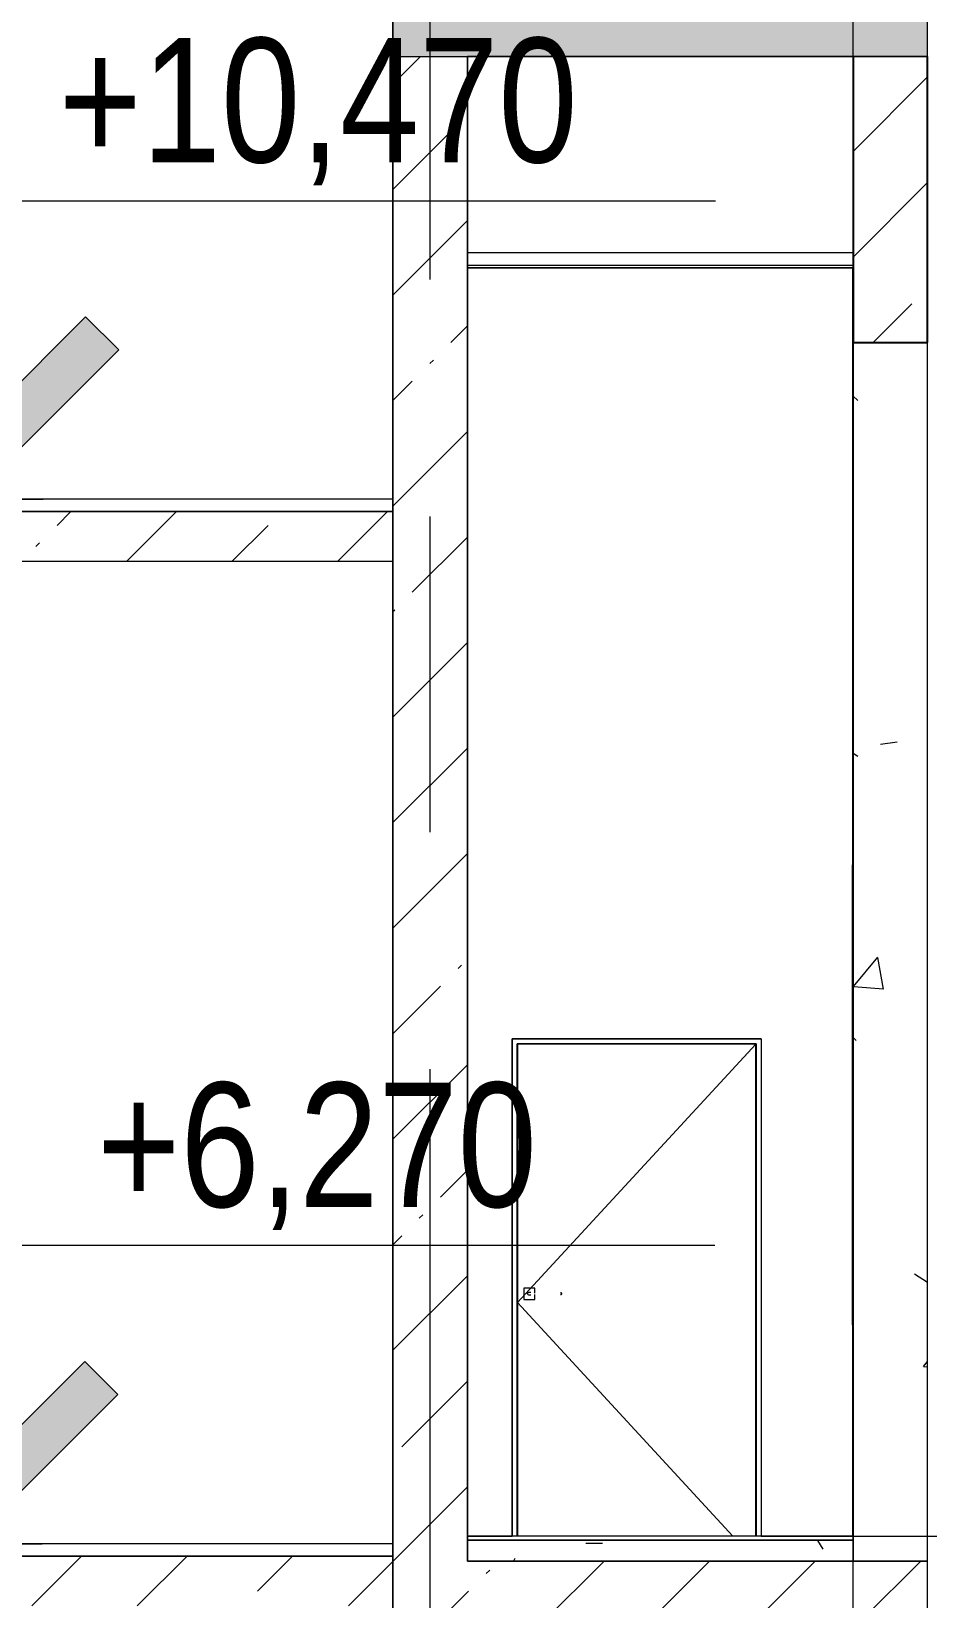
# Model space of a CAD drawing. Header units: millimetres. Extents: x -39507 to 33074, y -24219 to 30962.
# Drawn here: x 22114 to 25717, y 6049 to 12351 of the extents above; entities that cross this region are included whole.
import ezdxf

# ---------------------------------------------------------------- set-up
doc = ezdxf.new("R2010")
doc.units = ezdxf.units.MM
doc.linetypes.add('Осевые', pattern=[6350, 1270, -952.5, 3175, -952.5])
for name, color, linetype, lineweight in [('Высотные отметки', 7, 'Continuous', 9), ('Двери', 7, 'Continuous', 9), ('Каркас несущий', 7, 'Continuous', 9), ('Каркас несущий-1', 7, 'Continuous', 25), ('Каркас_Импост', 7, 'Continuous', 9), ('Лестницы', 7, 'Continuous', 9), ('Лестницы-1', 7, 'Continuous', 18), ('Общие ребра', 7, 'Continuous', 9), ('Отделка 1 _4_-1', 7, 'Continuous', 9), ('Панель', 7, 'Continuous', 9), ('Перекрытия', 7, 'Continuous', 9), ('Проступи_подступенки', 7, 'Continuous', 18), ('Стены', 7, 'Continuous', 9), ('Структура _1_', 7, 'Continuous', 18), ('Штриховка разреза-2', 7, 'Continuous', 9), ('Элементы узлов', 7, 'Continuous', 9)]:
    doc.layers.add(name, color=color, linetype=linetype, lineweight=lineweight)
doc.layers.add('Оси-3', color=7, linetype='Осевые', lineweight=9, true_color=0xaaaaaa)
doc.styles.add('Arial Narrow', font='ARIALN.TTF', dxfattribs={"height": 500})
pattern_1 = [(45, (-2885.9, 6475), (-424.264, 424.264), [600, -100, 20, -100]), (45, (-2885.9, 6899), (-424.264, 424.264), [])]

# ---------------------------------------------------------------- blocks, each defined once
blk = doc.blocks.new('Дверь - Однопольная - ДВ1_21х10-6240607-Разрез 2-2')
at = {"layer": 'Двери'}
for p, q in [((24138.1, 7297.5), (24093.1, 7297.5)), ((24093.1, 7297.5), (24093.1, 7252.5)), ((24093.1, 7252.5), (24138.1, 7252.5)), ((24108.1, 7276.4), (24108.1, 7274.4)), ((24108.1, 7274.4), (24108.1, 7276.4)), ((24119.1, 7280.4), (24112.1, 7280.4)), ((24112.1, 7270.4), (24119.1, 7270.4)), ((24138.1, 7278.1), (24138.1, 7297.5)), ((24138.1, 7252.5), (24138.1, 7272)), ((24244.7, 7274.4), (24244.7, 7276.4))]:
    blk.add_line(p, q, dxfattribs=at)
at = {"layer": 'Двери', "flags": 128}
for points in [[(24240.7, 7280.4), (24240.9, 7280.4), (24241, 7280.4), (24241.2, 7280.4), (24241.4, 7280.4), (24241.5, 7280.4), (24241.7, 7280.3), (24241.8, 7280.3), (24242, 7280.2), (24242.1, 7280.2), (24242.3, 7280.1), (24242.4, 7280.1), (24242.6, 7280), (24242.7, 7279.9), (24242.9, 7279.8), (24243, 7279.7), (24243.1, 7279.6), (24243.2, 7279.5), (24243.4, 7279.4), (24243.5, 7279.3), (24243.6, 7279.2), (24243.7, 7279.1), (24243.8, 7279), (24243.9, 7278.9), (24244, 7278.7), (24244.1, 7278.6), (24244.2, 7278.5), (24244.3, 7278.3), (24244.3, 7278.2), (24244.4, 7278), (24244.5, 7277.9), (24244.5, 7277.7), (24244.6, 7277.6), (24244.6, 7277.4), (24244.6, 7277.3), (24244.7, 7277.1), (24244.7, 7277), (24244.7, 7276.8), (24244.7, 7276.6), (24244.7, 7276.5), (24244.7, 7276.4)], [(24244.7, 7274.4), (24244.7, 7274.3), (24244.7, 7274.1), (24244.7, 7274), (24244.7, 7273.8), (24244.6, 7273.6), (24244.6, 7273.5), (24244.6, 7273.3), (24244.5, 7273.2), (24244.5, 7273), (24244.4, 7272.9), (24244.3, 7272.7), (24244.3, 7272.6), (24244.2, 7272.4), (24244.1, 7272.3), (24244, 7272.2), (24243.9, 7272), (24243.8, 7271.9), (24243.7, 7271.8), (24243.6, 7271.7), (24243.5, 7271.6), (24243.4, 7271.5), (24243.3, 7271.3), (24243.2, 7271.2), (24243, 7271.2), (24242.9, 7271.1), (24242.8, 7271), (24242.6, 7270.9), (24242.5, 7270.8), (24242.3, 7270.8), (24242.2, 7270.7), (24242, 7270.6), (24241.9, 7270.6), (24241.7, 7270.6), (24241.6, 7270.5), (24241.4, 7270.5), (24241.3, 7270.5), (24241.1, 7270.4), (24240.9, 7270.4), (24240.8, 7270.4), (24240.7, 7270.4)]]:
    blk.add_lwpolyline(points, dxfattribs=at)
at = {"layer": 'Двери'}
for centre, start, end in [((24112.1, 7276.4), 90, 180), ((24112.1, 7274.4), 180, 270)]:
    blk.add_arc(centre, 4, start, end, dxfattribs=at)
for points, knots in [([(24121.3, 7279.8), (24121.3, 7279.8), (24121.1, 7279.9), (24120.9, 7280), (24120.5, 7280.2), (24119.9, 7280.4), (24119.4, 7280.4), (24119.1, 7280.4)], [-0.4285714, -0.4285714, -0.4285714, -0.4285714, -0.3928571, -0.3571429, -0.2857143, -0.1428571, 0, 0, 0, 0]), ([(24119.1, 7270.4), (24119.5, 7270.4), (24120, 7270.5), (24120.5, 7270.7), (24120.8, 7270.8), (24121.1, 7270.9), (24121.2, 7271), (24121.3, 7271.1)], [-1, -1, -1, -1, -0.7857143, -0.7321429, -0.6785714, -0.625, -0.5714286, -0.5714286, -0.5714286, -0.5714286])]:
    blk.add_open_spline(points, degree=3, knots=knots, dxfattribs=at)
at = {"layer": 'Каркас_Импост'}
for p, q in [((24047.1, 8300), (24047.1, 6300)), ((25047.1, 8300), (24047.1, 8300)), ((24067.1, 6300), (24067.1, 8280)), ((24067.1, 8280), (25027.1, 8280)), ((25027.1, 8280), (24067.1, 8280)), ((24067.1, 8280), (24067.1, 6300)), ((25027.1, 8280), (25027.1, 6300)), ((25027.1, 8280), (25027.1, 6300)), ((25047.1, 8300), (25047.1, 6300)), ((24067.1, 6200), (24047.1, 6200)), ((24077.1, 6200), (24067.1, 6200)), ((25027.1, 6200), (25017.1, 6200)), ((25047.1, 6200), (25027.1, 6200))]:
    blk.add_line(p, q, dxfattribs=at)
at = {"layer": 'Панель'}
for p, q in [((25026.1, 8279), (24068.1, 8279)), ((24068.1, 8279), (24068.1, 6300)), ((25026.1, 6300), (25026.1, 8279)), ((24068.1, 6200), (25026.1, 6200))]:
    blk.add_line(p, q, dxfattribs=at)
at = {"layer": 'Элементы узлов'}
for p, q in [((24068.1, 7239.5), (25026.1, 8279)), ((24934, 6300), (24068.1, 7239.5))]:
    blk.add_line(p, q, dxfattribs=at)
blk = doc.blocks.new('Высотные отметки - Высотная отметка - Стрелка-4455449-Разрез 2-2')
at = {"layer": 'Высотные отметки'}
blk.add_hatch(color=256, dxfattribs=at).paths.add_polyline_path([(-36565.6, -5267.2), (-36098.4, -5734.3), (-35631.2, -5267.2), (-35498.4, -5400), (-36098.4, -6000), (-36698.4, -5400)], flags=0)
for p, q in [((-36098.4, -4800), (-39098.4, -4800)), ((-36098.4, -6000), (-36098.4, -4800)), ((-36565.6, -5267.2), (-36698.4, -5400)), ((-36098.4, -5734.3), (-36565.6, -5267.2)), ((-35631.2, -5267.2), (-36098.4, -5734.3)), ((-35498.4, -5400), (-35631.2, -5267.2)), ((-36698.4, -5400), (-36098.4, -6000)), ((-36098.4, -6000), (-35498.4, -5400)), ((-35002.8, -6000), (-36395.1, -6000))]:
    blk.add_line(p, q, dxfattribs=at)

msp = doc.modelspace()

# ---------------------------------------------------------------- hatches: boundary and pattern name
at = {"layer": 'Каркас несущий'}
h = msp.add_hatch(dxfattribs=at)
h.set_pattern_fill('FP_2', color=256, style=0, pattern_type=2)
h.set_pattern_definition(pattern_1)
h.paths.add_polyline_path([(25717.1, 11100), (25717.1, 12250), (25417.1, 12250), (25417.1, 11100)], flags=0)
at = {"layer": 'Лестницы'}
h = msp.add_hatch(dxfattribs=at)
h.set_pattern_fill('FP_2', color=256, style=0, pattern_type=2)
h.set_pattern_definition(pattern_1)
h.paths.add_polyline_path([(22867.6, 10220), (23567.1, 10220), (23567.1, 10420), (21754.6, 10420), (21754.6, 10252.3), (21819.2, 10220), (22300.6, 10220)], flags=0)
h = msp.add_hatch(dxfattribs=at)
h.set_pattern_fill('FP_2', color=256, style=0, pattern_type=2)
h.set_pattern_definition(pattern_1)
h.paths.add_polyline_path([(22867.6, 6020), (23567.1, 6020), (23567.1, 6220), (21754.6, 6220), (21754.6, 6052.3), (21819.2, 6020), (22300.6, 6020)], flags=0)
at = {"layer": 'Штриховка разреза-2'}
h = msp.add_hatch(dxfattribs=at)
h.set_pattern_fill('FP_2', color=256, style=0, pattern_type=2)
h.set_pattern_definition(pattern_1)
h.paths.add_polyline_path([(25717.1, 12250), (25717.1, 12500), (23567.1, 12500), (23567.1, 12250), (25702.9, 12250)], flags=0)
h.paths.add_polyline_path([(-31382.9, 12250), (-29332.9, 12250), (-29332.9, 12500), (-31682.9, 12500), (-31682.9, 12250)], flags=0)
h.paths.add_polyline_path([(-21832.9, 12250), (16067.1, 12250), (16067.1, 12500), (-21832.9, 12500)], flags=0)
h = msp.add_hatch(dxfattribs=at)
h.set_pattern_fill('FP_2', color=256, style=0, pattern_type=2)
h.set_pattern_definition(pattern_1)
h.paths.add_polyline_path([(23567.1, 6200), (23867.1, 6200), (23867.1, 12250), (23567.1, 12250), (23567.1, 6384.8)], flags=0)
h = msp.add_hatch(dxfattribs=at)
h.set_pattern_fill('FP_8', color=256, style=0, pattern_type=2)
h.set_pattern_definition([(50, (-2885.9, 6475), (1457.47, -127.51), [152.4, -1676.4]), (355, (-2885.9, 6475), (-281.94, 1528.454), [121.92, -1341.12]), (100.451, (-2764.4, 6464.4), (1175.54, 1400.93), [129.52, -1424.72]), (46.184, (-2885.9, 6881.4), (2168.63, -336.34), [228.6, -2514.6]), (96.636, (-2705.2, 6853.4), (1899.22, 1979.42), [194.28, -2137.08]), (351.184, (-2886, 6881.4), (1899.24, 1979.4), [182.88, -2011.68]), (21, (-2682.7, 6779.8), (1212.915, -818.12), [152.4, -1676.4]), (326, (-2682.7, 6779.8), (494.42, 1473.504), [121.92, -1341.12]), (71.451, (-2581.6, 6711.6), (1707.34, 655.37), [129.52, -1424.72]), (37.5, (-2885.9, 6475), (24.709, 676.44), [67.056, -1257.808, 67.056, -1294.384, -1346.2]), (37.5, (-2885.9, 6475), (24.709, 676.44), [-2686.304, 67.056, -1279.144]), (7.5, (-2885.9, 6475), (534.558, 801.444), [67.056, -709.168, 67.056, -1227.328, -513.08]), (7.5, (-2885.9, 6475), (534.558, 801.444), [-2070.608, 67.056, -446.024]), (327.5, (-3339.03, 6475), (1084.728, -45.831), [67.056, -440.944, 67.056, -1517.904, -2103.12]), (327.5, (-3339.03, 6475), (1084.728, -45.831), [-2092.96, 67.056, -2036.064]), (317.5, (-3542.2, 6475), (1185.035, 203.414), [67.056, -593.344, 67.056, -985.52, -1493.52]), (317.5, (-3542.2, 6475), (1185.035, 203.414), [-1712.976, 67.056, -1426.464])])
h.paths.add_polyline_path([(25702.9, 6200), (25717.1, 6200), (25717.1, 11100), (25417.1, 11100), (25417.1, 6200)], flags=0)
h = msp.add_hatch(dxfattribs=at)
h.set_pattern_fill('FP_3', color=256, style=0, pattern_type=2)
h.set_pattern_definition([(0, (-2885.9, 6475), (812.8, 203.2), [67.056, -542.544, 67.056, -542.544, -3251.2]), (0, (-2885.9, 6475), (812.8, 203.2), [-1219.2, 67.056, -1152.144, 67.056, -542.544, -1422.4]), (0, (-2885.9, 6475), (812.8, 203.2), [-3048, 67.056, -339.344, 67.056, -948.944]), (120, (-2581.1, 6576.6), (-582.3764, 602.3054), [67.056, -542.544, 67.056, -3793.744]), (120, (-2581.1, 6576.6), (-582.3764, 602.3054), [-676.656, -542.544, 67.056, -1152.144, -2032]), (120, (-2581.1, 6576.6), (-582.3764, 602.3054), [-2438.4, 67.056, -542.544, 67.056, -1355.344]), (120, (-2581.1, 6576.6), (-582.3764, 602.3054), [-3115.056, -339.344, 67.056, -948.944]), (240, (-2479.5, 6983), (-230.4236, -805.5054), [67.056, -542.544, 67.056, -542.544, -3251.2]), (240, (-2479.5, 6983), (-230.4236, -805.5054), [-1219.2, 67.056, -1152.144, 67.056, -542.544, -1422.4]), (240, (-2479.5, 6983), (-230.4236, -805.5054), [-3048, 67.056, -339.344, 67.056, -948.944])])
h.paths.add_polyline_path([(23867.1, 6200), (25417.1, 6200), (25417.1, 6283), (23867.1, 6283)], flags=0)
h = msp.add_hatch(dxfattribs=at)
h.set_pattern_fill('FP_2', color=256, style=0, pattern_type=2)
h.set_pattern_definition(pattern_1)
h.paths.add_polyline_path([(25702.9, 5950), (25717.1, 5950), (25717.1, 6200), (23567.1, 6200), (23567.1, 5950), (25417.1, 5950)], flags=0)

# ---------------------------------------------------------------- linework, layer by layer
at = {"layer": 'Высотные отметки'}
msp.add_line((25274.2, 6300), (26463.4, 6300), dxfattribs=at)
at = {"layer": 'Каркас несущий'}
msp.add_line((25717.1, 12250), (25417.1, 12250), dxfattribs=at)
at = {"layer": 'Каркас несущий-1'}
for p, q in [((25417.1, 12250), (25417.1, 11100)), ((25717.1, 11100), (25717.1, 12250)), ((25417.1, 11100), (25717.1, 11100))]:
    msp.add_line(p, q, dxfattribs=at)
at = {"layer": 'Лестницы-1'}
for p, q in [((23567.1, 10420), (21754.6, 10420)), ((23567.1, 10220), (23567.1, 10420)), ((21819.2, 10220), (23567.1, 10220)), ((23567.1, 6220), (21754.6, 6220)), ((23567.1, 6020), (23567.1, 6220))]:
    msp.add_line(p, q, dxfattribs=at)
at = {"layer": 'Общие ребра'}
for p, q in [((25417.1, 12250), (25717.1, 12250)), ((25417.1, 6285), (23867.1, 6285))]:
    msp.add_line(p, q, dxfattribs=at)
at = {"layer": 'Оси-3'}
for p, q in [((23717.1, -22619.5), (23717.1, 29000)), ((25417.1, -22619.5), (25417.1, 29000))]:
    msp.add_line(p, q, dxfattribs=at)
at = {"layer": 'Отделка 1 _4_-1'}
for p, q in [((23867.1, 11410), (23867.1, 11400)), ((25417.1, 11400), (25417.1, 11410)), ((23867.1, 11400), (25417.1, 11400)), ((25417.1, 6300), (23867.1, 6300)), ((23867.1, 6300), (23867.1, 6285)), ((23867.1, 6285), (23867.1, 6283)), ((25417.1, 6285), (25417.1, 6300)), ((25417.1, 6283), (25417.1, 6285))]:
    msp.add_line(p, q, dxfattribs=at)
at = {"layer": 'Перекрытия'}
for p, q in [((23567.1, 12250), (23567.1, 12500)), ((23567.1, 12500), (23567.1, 12250)), ((23567.1, 12500), (23567.1, 12250)), ((23567.1, 12500), (23567.1, 12250)), ((23568, 12250), (25418.3, 12250)), ((25419.4, 12250), (25717.1, 12250))]:
    msp.add_line(p, q, dxfattribs=at)
at = {"layer": 'Проступи_подступенки'}
for p, q in [((23567.1, 10470), (21767.1, 10470)), ((23567.1, 10420), (23567.1, 10470)), ((21767.1, 10420), (23567.1, 10420)), ((23567.1, 6270), (21767.1, 6270)), ((23567.1, 6220), (23567.1, 6270)), ((21767.1, 6220), (23567.1, 6220))]:
    msp.add_line(p, q, dxfattribs=at)
at = {"layer": 'Стены'}
for p, q in [((23567.1, 4900), (23567.1, 12300)), ((25417.1, 12250), (23867.1, 12250)), ((23867.1, 12250), (23867.1, 11400)), ((25417.1, 11400), (25417.1, 12250)), ((23867.1, 11400), (23867.1, 6300)), ((25415.1, 11400), (23869.1, 11400)), ((25417.1, 6300), (25417.1, 11400)), ((25415.1, 9000), (25417.1, 9000)), ((25415.1, 7150), (25415.1, 9000)), ((25417.1, 9000), (25417.1, 7150)), ((24047.1, 6300), (24047.1, 8300)), ((24047.1, 8300), (25047.1, 8300)), ((24047.1, 6300), (24047.1, 8300)), ((24047.1, 8300), (25047.1, 8300)), ((25047.1, 8300), (25047.1, 6300)), ((25047.1, 8300), (25047.1, 6300)), ((25415.1, 7150), (25417.1, 7150)), ((23867.1, 6300), (23867.1, 6200)), ((23869.1, 6300), (24047.1, 6300)), ((25047.1, 6300), (25415.1, 6300)), ((25417.1, 6200), (25417.1, 6300)), ((25047.1, 6200), (24047.1, 6200))]:
    msp.add_line(p, q, dxfattribs=at)
at = {"layer": 'Структура _1_'}
for p, q in [((23565.1, 19690), (23565.1, -2130)), ((23567.1, 12500), (23567.1, 12250)), ((23567.1, -2130), (23567.1, 12500)), ((25717.1, 12250), (25717.1, 12500)), ((23567.1, 12250), (23567.1, 6200)), ((23867.1, 6200), (23867.1, 12250)), ((23867.1, 12250), (25417.1, 12250)), ((25417.1, 11460), (23867.1, 11460)), ((23867.1, 11460), (23867.1, 11410)), ((25417.1, 11410), (23867.1, 11410)), ((25417.1, 11410), (25417.1, 11460)), ((25417.1, 11400), (25415.1, 11400)), ((25415.1, 11400), (25415.1, 6300)), ((25417.1, 6300), (25417.1, 11400)), ((25417.1, 11100), (25417.1, 6200)), ((25717.1, 11100), (25417.1, 11100)), ((25717.1, 6200), (25717.1, 11100)), ((23867.1, 6283), (23867.1, 6200)), ((25417.1, 6283), (23867.1, 6283)), ((25415.1, 6300), (25417.1, 6300)), ((25417.1, 6200), (25417.1, 6283)), ((23567.1, 6200), (23567.1, 5950)), ((25717.1, 6200), (23867.1, 6200)), ((23867.1, 6200), (25417.1, 6200)), ((25417.1, 6200), (25717.1, 6200)), ((25717.1, 5950), (25717.1, 6200))]:
    msp.add_line(p, q, dxfattribs=at)

# ---------------------------------------------------------------- block references
at = {"layer": 'Высотные отметки', "extrusion": (0, 0, -1)}
for p in [(14233.7, 16470), (14237.5, 12270)]:
    msp.add_blockref('Высотные отметки - Высотная отметка - Стрелка-4455449-Разрез 2-2', p, dxfattribs=at)
at = {"layer": 'Двери'}
msp.add_blockref('Дверь - Однопольная - ДВ1_21х10-6240607-Разрез 2-2', (0, 0), dxfattribs=at)

# ---------------------------------------------------------------- texts
at = {"layer": 'Высотные отметки', "char_height": 500, "attachment_point": 1, "line_spacing_factor": 0.974696, "style": 'Arial Narrow'}
for s, insert, width in [('+10,470', (22223.3, 12324.3), 2499.191), ('+6,270', (22378.2, 8124.3), 2118.479)]:
    msp.add_mtext(s, dxfattribs=dict(at, insert=insert, width=width))

doc.saveas('drawing.dxf')
